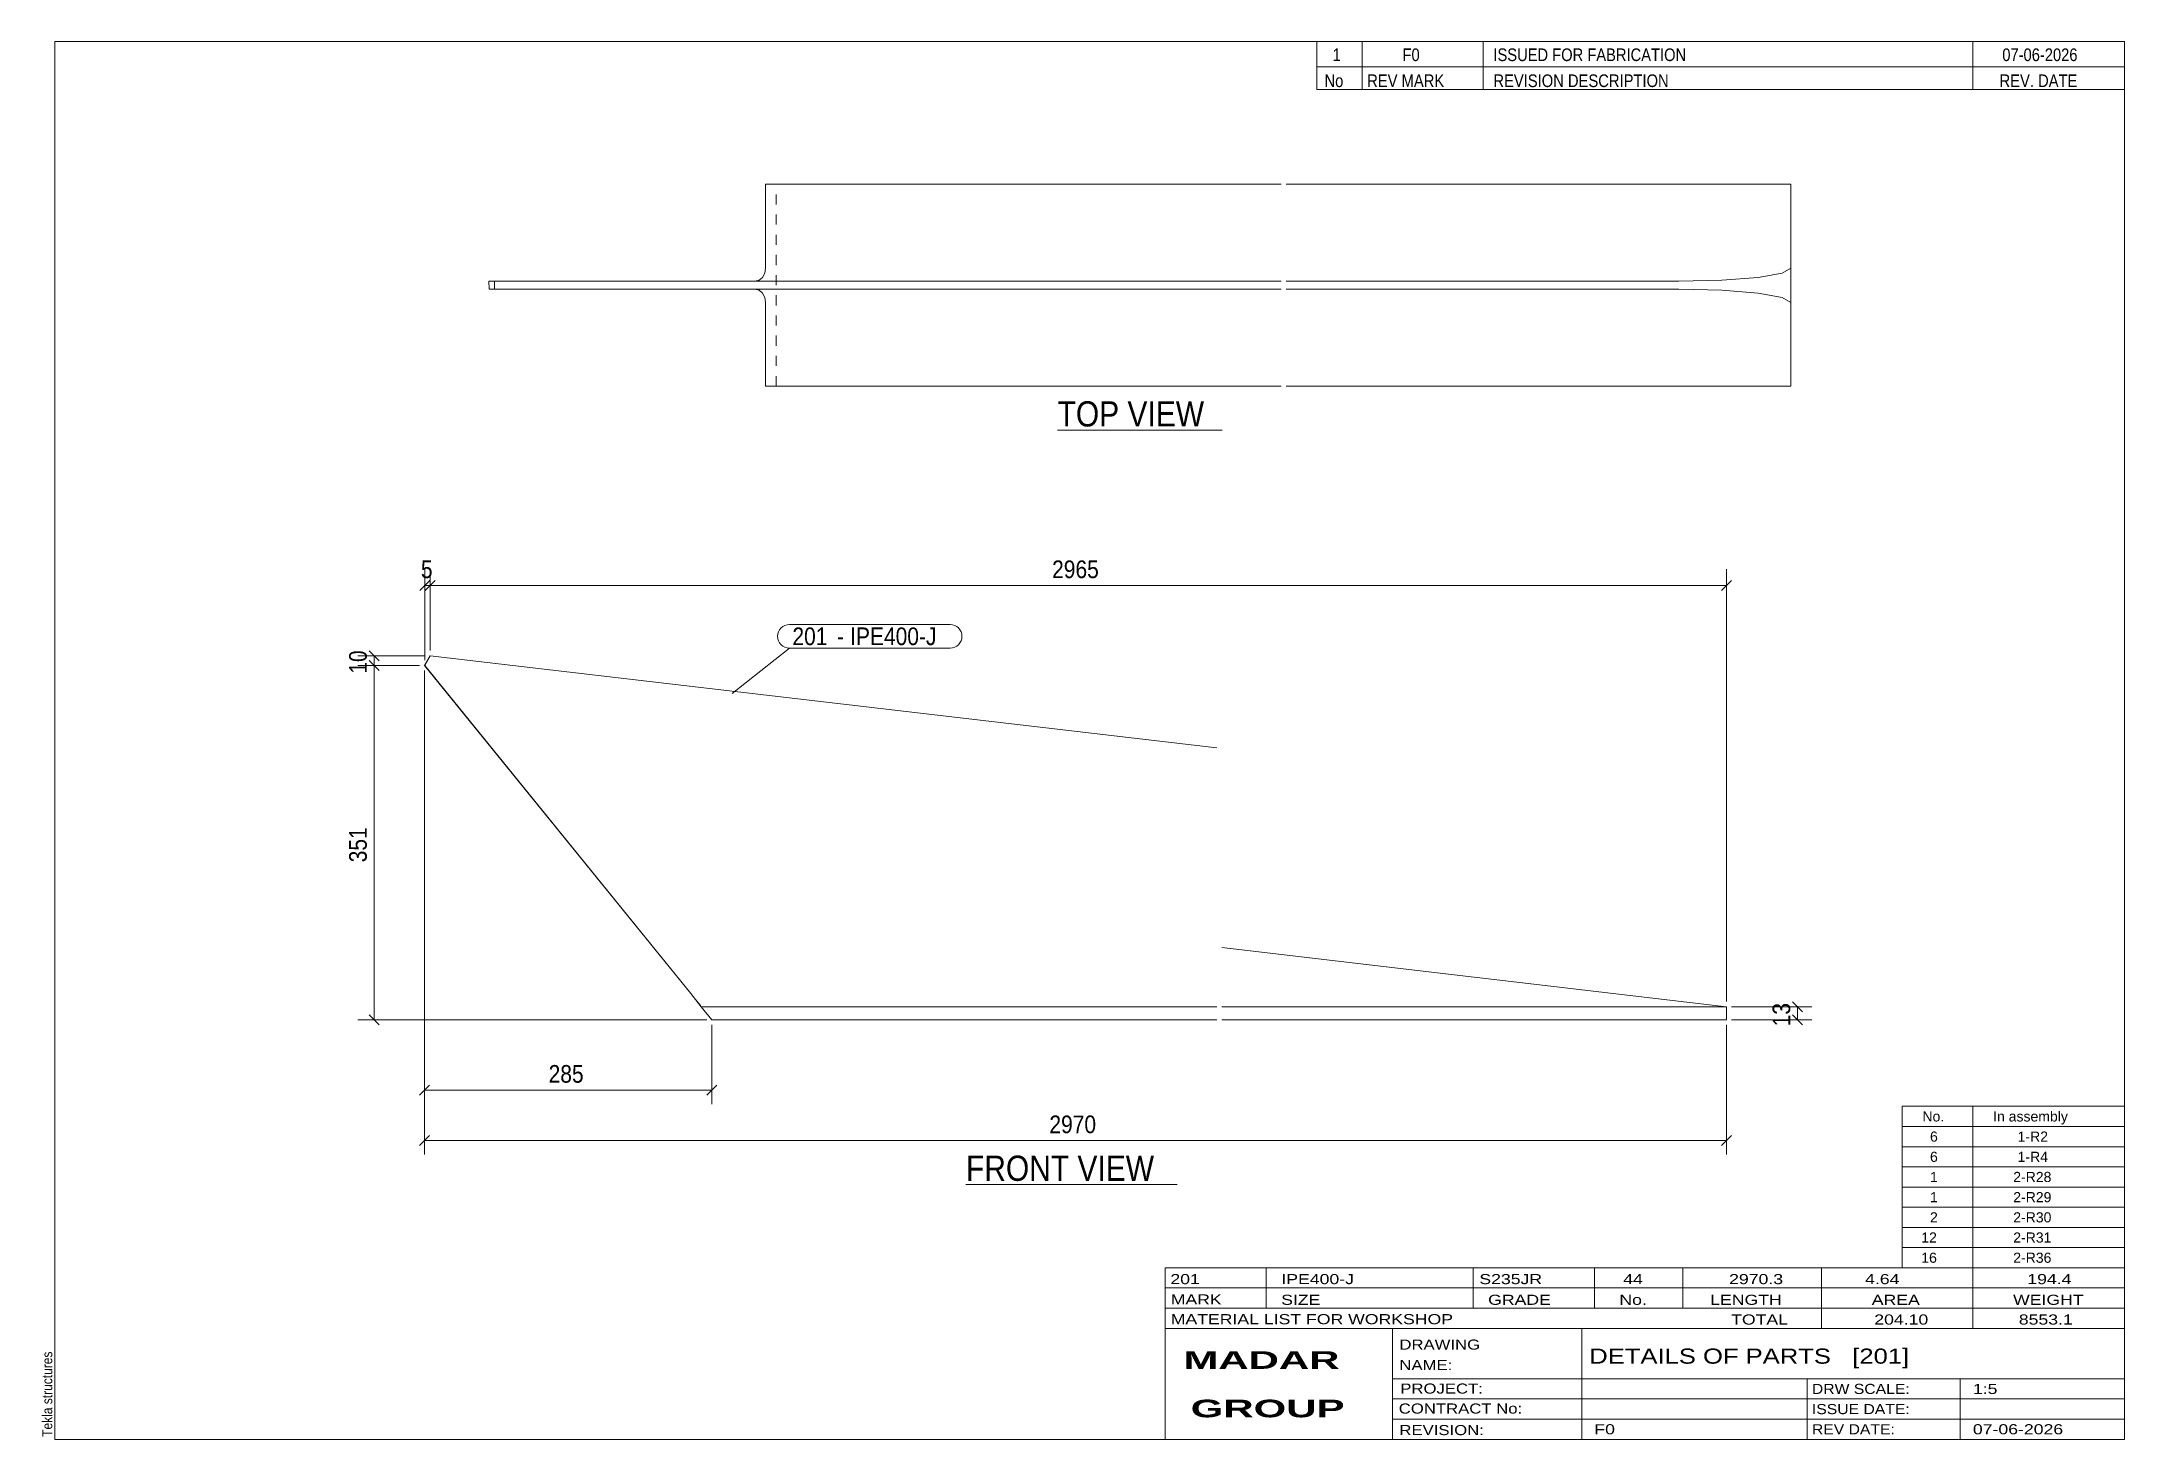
# Model space of a CAD drawing. Header units: millimetres. Extents: x 2 to 415, y 5 to 282.
import ezdxf

# ---------------------------------------------------------------- set-up
doc = ezdxf.new("R2010")
doc.units = ezdxf.units.MM
doc.linetypes.add('XKITLINE00', pattern=[0])
doc.linetypes.add('XKITLINE02', pattern=[4, 2, -2])
for name, color, linetype, lineweight in [('Dimensions', 7, 'Continuous', 0), ('DrawingSheet', 5, 'Continuous', 0), ('OtherObjectType', 7, 'Continuous', 0), ('Part', 2, 'Continuous', 0), ('PartMark', 7, 'Continuous', 0)]:
    doc.layers.add(name, color=color, linetype=linetype, lineweight=lineweight)
doc.styles.add('ARIAL', font='ARIAL.TTF')
doc.styles.add('ARIAL_BOLD', font='ARIALBD.TTF')
doc.styles.add('ARIAL_NARROW', font='ARIALN.TTF')

# ---------------------------------------------------------------- blocks, each defined once
blk = doc.blocks.new('*A1')
at = {"layer": 'Part', "color": 2, "linetype": 'XKITLINE00', "lineweight": 0}
for p, q in [((78.26, 158.36), (79.35, 160.31)), ((78.3, 158.39), (78.26, 158.36)), ((130.98, 93.35), (78.26, 158.36)), ((78.3, 158.39), (79.35, 160.31)), ((130.98, 93.35), (78.3, 158.39)), ((235.19, 142.03), (79.35, 160.31)), ((336.19, 90.75), (236.19, 102.49)), ((133.08, 90.75), (130.98, 93.35)), ((135.19, 88.15), (133.08, 90.75)), ((235.19, 90.75), (133.08, 90.75)), ((235.19, 88.15), (135.19, 88.15)), ((336.19, 90.75), (236.19, 90.75)), ((336.19, 88.15), (236.19, 88.15)), ((336.19, 88.15), (336.19, 90.75))]:
    blk.add_line(p, q, dxfattribs=at)
at = {"layer": 'Part', "color": 7, "linetype": 'XKITLINE02', "lineweight": 0}
blk.add_line((132.92, 90.95), (130.98, 93.35), dxfattribs=at)
blk = doc.blocks.new('*A2')
at = {"layer": 'Part', "color": 2, "linetype": 'XKITLINE00', "lineweight": 0}
for p, q in [((145.82, 237.13), (145.82, 253.73)), ((247.93, 253.73), (145.82, 253.73)), ((348.93, 253.73), (248.93, 253.73)), ((348.93, 213.73), (348.93, 253.73)), ((144.52, 234.73), (145.2, 235.29)), ((145.2, 235.29), (145.66, 236.13)), ((145.66, 236.13), (145.82, 237.13)), ((342.44, 235.29), (335.25, 234.73)), ((347.24, 236.13), (342.44, 235.29)), ((348.93, 237.13), (347.24, 236.13)), ((247.93, 234.53), (91, 234.53)), ((91.03, 232.93), (91, 234.53)), ((247.93, 232.93), (91.03, 232.93)), ((92.09, 232.93), (92.09, 234.53)), ((143.71, 234.53), (144.52, 234.73)), ((144.52, 232.73), (143.71, 232.93)), ((145.2, 232.17), (144.52, 232.73)), ((145.66, 231.32), (145.2, 232.17)), ((145.82, 230.33), (145.66, 231.32)), ((326.76, 234.53), (248.93, 234.53)), ((326.76, 232.93), (248.93, 232.93)), ((335.25, 234.73), (326.76, 234.53)), ((326.76, 232.93), (335.25, 232.73)), ((335.25, 232.73), (342.44, 232.17)), ((342.44, 232.17), (347.24, 231.32)), ((347.24, 231.32), (348.93, 230.33)), ((145.82, 213.73), (145.82, 230.33)), ((247.93, 213.73), (145.82, 213.73)), ((348.93, 213.73), (248.93, 213.73))]:
    blk.add_line(p, q, dxfattribs=at)
at = {"layer": 'Part', "color": 7, "linetype": 'XKITLINE02', "lineweight": 0}
blk.add_line((147.93, 213.73), (147.93, 253.73), dxfattribs=at)
blk = doc.blocks.new('*A3')
at = {"layer": 'DrawingSheet', "color": 5, "linetype": 'XKITLINE00', "lineweight": 0}
for p, q in [((415, 282), (5, 282)), ((5, 282), (5, 5)), ((415, 5), (415, 282)), ((5, 5), (415, 5))]:
    blk.add_line(p, q, dxfattribs=at)
at = {"layer": 'DrawingSheet', "color": 5, "style": 'ARIAL', "width": 0.85}
blk.add_text('Tekla structures', height=2, rotation=90, dxfattribs=at).set_placement((4.5, 5.5))
blk = doc.blocks.new('*A4')
at = {"layer": 'OtherObjectType', "color": 7, "linetype": 'XKITLINE00', "lineweight": 0}
for p, q in [((371, 71), (415, 71)), ((371, 67), (371, 71)), ((385, 67), (385, 71)), ((415, 67), (415, 71)), ((371, 67), (415, 67)), ((371, 63), (371, 67)), ((385, 63), (385, 67)), ((415, 63), (415, 67)), ((371, 63), (415, 63)), ((371, 59), (371, 63)), ((385, 59), (385, 63)), ((415, 59), (415, 63)), ((371, 59), (415, 59)), ((371, 55), (371, 59)), ((385, 55), (385, 59)), ((415, 55), (415, 59)), ((371, 55), (415, 55)), ((371, 51), (371, 55)), ((385, 51), (385, 55)), ((415, 51), (415, 55)), ((371, 51), (415, 51)), ((371, 47), (371, 51)), ((385, 47), (385, 51)), ((415, 47), (415, 51)), ((371, 47), (415, 47)), ((371, 43), (371, 47)), ((385, 43), (385, 47)), ((415, 43), (415, 47)), ((371, 43), (415, 43)), ((371, 39), (371, 43)), ((385, 39), (385, 43)), ((415, 39), (415, 43)), ((371, 39), (415, 39))]:
    blk.add_line(p, q, dxfattribs=at)
at = {"layer": 'OtherObjectType', "color": 7, "style": 'ARIAL_NARROW', "width": 1.211571}
for s, p in [('No.', (375, 68)), ('6', (376.5, 64)), ('In assembly', (389, 68)), ('1-R2', (393.86, 64)), ('6', (376.5, 60)), ('1-R4', (393.86, 60)), ('1', (376.5, 56)), ('2-R28', (392.99, 56)), ('1', (376.5, 52)), ('2-R29', (392.99, 52)), ('2', (376.5, 48)), ('2-R30', (392.99, 48)), ('12', (374.77, 44)), ('2-R31', (392.99, 44)), ('16', (374.77, 40)), ('2-R36', (392.99, 40))]:
    blk.add_text(s, height=2, dxfattribs=at).set_placement(p)
blk = doc.blocks.new('*A5')
at = {"layer": 'OtherObjectType', "color": 7, "linetype": 'XKITLINE00', "lineweight": 0}
for p, q in [((255, 282), (415, 282)), ((415, 282), (255, 282)), ((255, 282), (255, 277)), ((264, 282), (264, 277)), ((288, 282), (288, 277)), ((385, 282), (385, 277)), ((415, 282), (415, 277)), ((255, 277), (415, 277)), ((255, 277), (255, 272.5)), ((255, 277), (415, 277)), ((264, 277), (264, 272.5)), ((288, 277), (288, 272.5)), ((385, 277), (385, 272.5)), ((415, 277), (415, 272.5)), ((415, 272.5), (255, 272.5))]:
    blk.add_line(p, q, dxfattribs=at)
at = {"layer": 'OtherObjectType', "color": 7, "style": 'ARIAL_NARROW'}
for s, width, p in [('1', 1.017001, (258.16, 278.15)), ('F0', 1.017001, (272, 278.15)), ('ISSUED FOR FABRICATION', 1.017001, (290, 278.15)), ('07-06-2026', 1.017001, (390.82, 278.15)), ('No', 1.02, (256.54, 273)), ('REV MARK', 1.02, (265, 273)), ('REVISION DESCRIPTION', 1.02, (290, 273)), ('REV. DATE', 1.02, (390.28, 273))]:
    blk.add_text(s, height=2.5, dxfattribs=dict(at, width=width)).set_placement(p)
blk = doc.blocks.new('*A6')
at = {"layer": 'OtherObjectType', "color": 7, "linetype": 'XKITLINE00', "lineweight": 0}
for p, q in [((225, 39), (415, 39)), ((225, 39), (225, 35)), ((225, 39), (415, 39)), ((245, 35), (245, 39)), ((286, 35), (286, 39)), ((310, 35), (310, 39)), ((327.5, 35), (327.5, 39)), ((355, 35), (355, 39)), ((385, 35), (385, 39)), ((415, 35), (415, 39)), ((225, 35), (415, 35)), ((225, 35), (225, 5)), ((225, 35), (415, 35)), ((245, 31), (245, 35)), ((286, 31), (286, 35)), ((310, 31), (310, 35)), ((327.5, 31), (327.5, 35)), ((355, 31), (355, 35)), ((385, 31), (385, 35)), ((415, 31), (415, 35)), ((225, 31), (415, 31)), ((355, 27), (355, 31)), ((385, 27), (385, 31)), ((415, 27), (415, 31)), ((225, 27), (415, 27)), ((270, 21), (270, 27)), ((307.5, 17), (307.5, 27)), ((415, 21), (415, 27)), ((270, 21), (270, 5)), ((415, 17), (415, 21)), ((270, 17), (415, 17)), ((307.5, 5), (307.5, 17)), ((352.16, 13), (352.16, 17)), ((382.5, 5), (382.5, 17)), ((415, 13), (415, 17)), ((270, 13), (415, 13)), ((352.16, 5), (352.16, 13)), ((415, 9), (415, 13)), ((270, 9), (415, 9)), ((415, 5), (415, 9)), ((225, 5), (415, 5)), ((262.5, 5), (415, 5))]:
    blk.add_line(p, q, dxfattribs=at)
at = {"layer": 'OtherObjectType', "color": 7, "style": 'ARIAL_NARROW'}
for s, height, width, p in [('201', 2, 1.525501, (226.01, 35.76)), ('IPE400-J', 2, 1.525501, (248, 35.76)), ('S235JR', 2, 1.525501, (287.22, 35.76)), ('44', 2, 1.525501, (315.73, 35.76)), ('2970.3', 2, 1.525501, (336.7, 35.76)), ('4.64', 2, 1.525501, (363.64, 35.76)), ('194.4', 2, 1.525501, (395.78, 35.76)), ('MARK', 2, 1.525501, (226.08, 31.73)), ('SIZE', 2, 1.525501, (247.96, 31.66)), ('GRADE', 2, 1.525501, (288.96, 31.66)), ('No.', 2, 1.525501, (314.96, 31.66)), ('LENGTH', 2, 1.525501, (332.96, 31.66)), ('AREA', 2, 1.525501, (364.96, 31.66)), ('WEIGHT', 2, 1.525501, (392.96, 31.66)), ('MATERIAL LIST FOR WORKSHOP', 2, 1.525501, (226.08, 27.82)), ('TOTAL', 2, 1.525501, (337.1, 27.75)), ('204.10', 2, 1.525501, (365.46, 27.75)), ('8553.1', 2, 1.525501, (394.09, 27.75)), ('DRAWING', 2, 1.445, (271.38, 22.78)), ('NAME:', 2, 1.445, (271.38, 18.72)), ('DETAILS OF PARTS   [201]', 3, 1.474651, (309, 20)), ('PROJECT:', 2, 1.445, (271.55, 14.07)), ('DRW SCALE:', 2, 1.36, (353.1, 14)), ('1:5', 2, 1.525501, (385, 14)), ('CONTRACT No:', 2, 1.445, (271.25, 10.11)), ('ISSUE DATE:', 2, 1.36, (353.1, 10)), ('REVISION:', 2, 1.445, (271.38, 5.84)), ('F0', 2, 1.525501, (310, 6)), ('REV DATE:', 2, 1.36, (353.1, 6)), ('07-06-2026', 2, 1.525501, (385, 6))]:
    blk.add_text(s, height=height, dxfattribs=dict(at, width=width)).set_placement(p)
at = {"layer": 'OtherObjectType', "color": 1, "style": 'ARIAL_BOLD', "width": 1.7}
for s, p in [('MADAR ', (228.58, 18.97)), ('GROUP', (230.03, 9.37))]:
    blk.add_text(s, height=3.5, dxfattribs=at).set_placement(p)
blk = doc.blocks.new('*A7')
at = {"layer": 'Dimensions', "color": 7, "linetype": 'XKITLINE00', "lineweight": 0}
for p, q in [((349.27, 91.74), (351.25, 89.76)), ((337.19, 90.75), (353.06, 90.75)), ((337.19, 88.15), (353.06, 88.15)), ((349.27, 89.14), (351.25, 87.16)), ((350.26, 88.15), (350.26, 90.75))]:
    blk.add_line(p, q, dxfattribs=at)
at = {"layer": 'Dimensions', "color": 3}
for p in [(350.26, 90.75), (350.26, 88.15)]:
    blk.add_point(p, dxfattribs=at)
at = {"layer": 'Dimensions', "color": 3, "style": 'ARIAL', "width": 0.85}
blk.add_text('13', height=3.5, rotation=90.0002, dxfattribs=at).set_placement((348.81, 86.86))
blk = doc.blocks.new('*A8')
at = {"layer": 'Dimensions', "color": 7, "linetype": 'XKITLINE00', "lineweight": 0}
for p, q in [((77.26, 158.36), (65.06, 158.36)), ((67.27, 159.35), (69.25, 157.37)), ((68.26, 88.15), (68.26, 158.36)), ((134.19, 88.15), (65.06, 88.15)), ((67.27, 89.14), (69.25, 87.16))]:
    blk.add_line(p, q, dxfattribs=at)
at = {"layer": 'Dimensions', "color": 3}
for p in [(68.26, 158.36), (68.26, 88.15)]:
    blk.add_point(p, dxfattribs=at)
at = {"layer": 'Dimensions', "color": 3, "style": 'ARIAL', "width": 0.85}
blk.add_text('351', height=3.5, rotation=90.0002, dxfattribs=at).set_placement((66.81, 119.36))
blk = doc.blocks.new('*A9')
at = {"layer": 'Dimensions', "color": 7, "linetype": 'XKITLINE00', "lineweight": 0}
for p, q in [((67.27, 161.3), (69.25, 159.32)), ((78.35, 160.31), (65.06, 160.31)), ((77.26, 158.36), (65.06, 158.36)), ((67.27, 159.35), (69.25, 157.37)), ((68.26, 158.36), (68.26, 160.31))]:
    blk.add_line(p, q, dxfattribs=at)
at = {"layer": 'Dimensions', "color": 3}
for p in [(68.26, 160.31), (68.26, 158.36)]:
    blk.add_point(p, dxfattribs=at)
at = {"layer": 'Dimensions', "color": 3, "style": 'ARIAL', "width": 0.85}
blk.add_text('10', height=3.5, rotation=90.0002, dxfattribs=at).set_placement((66.81, 156.74))
blk = doc.blocks.new('*A10')
at = {"layer": 'Dimensions', "color": 7, "linetype": 'XKITLINE00', "lineweight": 0}
for p, q in [((78.26, 157.36), (78.26, 61.43)), ((336.19, 87.15), (336.19, 61.43)), ((79.25, 65.22), (77.27, 63.24)), ((78.26, 64.23), (336.19, 64.23)), ((337.18, 65.22), (335.2, 63.24))]:
    blk.add_line(p, q, dxfattribs=at)
at = {"layer": 'Dimensions', "color": 3}
for p in [(78.26, 64.23), (336.19, 64.23)]:
    blk.add_point(p, dxfattribs=at)
at = {"layer": 'Dimensions', "color": 3, "style": 'ARIAL', "width": 0.85}
blk.add_text('2970', height=3.5, dxfattribs=at).set_placement((202.04, 65.68))
blk = doc.blocks.new('*A11')
at = {"layer": 'Dimensions', "color": 7, "linetype": 'XKITLINE00', "lineweight": 0}
for p, q in [((78.26, 157.36), (78.26, 71.43)), ((135.19, 87.15), (135.19, 71.43)), ((79.25, 75.22), (77.27, 73.24)), ((136.18, 75.22), (134.2, 73.24)), ((78.26, 74.23), (135.19, 74.23))]:
    blk.add_line(p, q, dxfattribs=at)
at = {"layer": 'Dimensions', "color": 3}
for p in [(78.26, 74.23), (135.19, 74.23)]:
    blk.add_point(p, dxfattribs=at)
at = {"layer": 'Dimensions', "color": 3, "style": 'ARIAL', "width": 0.85}
blk.add_text('285', height=3.5, dxfattribs=at).set_placement((102.83, 75.68))
blk = doc.blocks.new('*A12')
at = {"layer": 'Dimensions', "color": 7, "linetype": 'XKITLINE00', "lineweight": 0}
for p, q in [((78.3, 159.39), (78.3, 177.43)), ((79.35, 161.31), (79.35, 177.43)), ((79.29, 175.22), (77.31, 173.24)), ((78.3, 174.23), (79.35, 174.23)), ((80.34, 175.22), (78.36, 173.24))]:
    blk.add_line(p, q, dxfattribs=at)
at = {"layer": 'Dimensions', "color": 3}
for p in [(78.3, 174.23), (79.35, 174.23)]:
    blk.add_point(p, dxfattribs=at)
at = {"layer": 'Dimensions', "color": 3, "style": 'ARIAL', "width": 0.85}
blk.add_text('5', height=3.5, dxfattribs=at).set_placement((77.53, 175.68))
blk = doc.blocks.new('*A13')
at = {"layer": 'Dimensions', "color": 7, "linetype": 'XKITLINE00', "lineweight": 0}
for p, q in [((79.35, 161.31), (79.35, 177.43)), ((336.19, 91.75), (336.19, 177.43)), ((80.34, 175.22), (78.36, 173.24)), ((79.35, 174.23), (336.19, 174.23)), ((337.18, 175.22), (335.2, 173.24))]:
    blk.add_line(p, q, dxfattribs=at)
at = {"layer": 'Dimensions', "color": 3}
for p in [(79.35, 174.23), (336.19, 174.23)]:
    blk.add_point(p, dxfattribs=at)
at = {"layer": 'Dimensions', "color": 3, "style": 'ARIAL', "width": 0.85}
blk.add_text('2965', height=3.5, dxfattribs=at).set_placement((202.58, 175.68))
blk = doc.blocks.new('*A14')
at = {"layer": 'PartMark', "color": 7, "linetype": 'XKITLINE00', "lineweight": 0}
for p, q in [((150.53, 166.5), (182.37, 166.5)), ((139.22, 152.84), (150.53, 161.8)), ((150.53, 161.8), (182.37, 161.8))]:
    blk.add_line(p, q, dxfattribs=at)
for centre, start, end in [((150.53, 164.15), 90, 270), ((182.37, 164.15), 270, 90)]:
    blk.add_arc(centre, 2.35, start, end, dxfattribs=at)
at = {"layer": 'PartMark', "color": 1, "style": 'ARIAL', "width": 0.85}
blk.add_text('201', height=3.5, dxfattribs=at).set_placement((151.13, 162.4))
at = {"layer": 'PartMark', "color": 3, "style": 'ARIAL', "width": 0.85}
for s, p in [('IPE400-J', (162.57, 162.4)), ('-', (159.97, 162.4))]:
    blk.add_text(s, height=3.5, dxfattribs=at).set_placement(p)
blk = doc.blocks.new('*A15')
at = {"layer": 'OtherObjectType', "color": 7, "linetype": 'XKITLINE00', "lineweight": 0}
blk.add_line((185.51, 55.48), (227.37, 55.48), dxfattribs=at)
at = {"layer": 'OtherObjectType', "color": 3, "style": 'ARIAL', "width": 0.85}
blk.add_text('FRONT VIEW', height=5, dxfattribs=at).set_placement((185.51, 56.23))
blk = doc.blocks.new('*A16')
at = {"layer": 'OtherObjectType', "color": 7, "linetype": 'XKITLINE00', "lineweight": 0}
blk.add_line((203.66, 204.98), (236.26, 204.98), dxfattribs=at)
at = {"layer": 'OtherObjectType', "color": 3, "style": 'ARIAL', "width": 0.85}
blk.add_text('TOP VIEW', height=5, dxfattribs=at).set_placement((203.66, 205.73))

msp = doc.modelspace()

# ---------------------------------------------------------------- block references
at = {"lineweight": 0}
for name in ['*A3', '*A5', '*A2', '*A16', '*A12', '*A13', '*A14', '*A9', '*A8', '*A10', '*A11', '*A1', '*A7', '*A4', '*A15', '*A6']:
    msp.add_blockref(name, (0, 0), dxfattribs=at)

doc.saveas('drawing.dxf')
